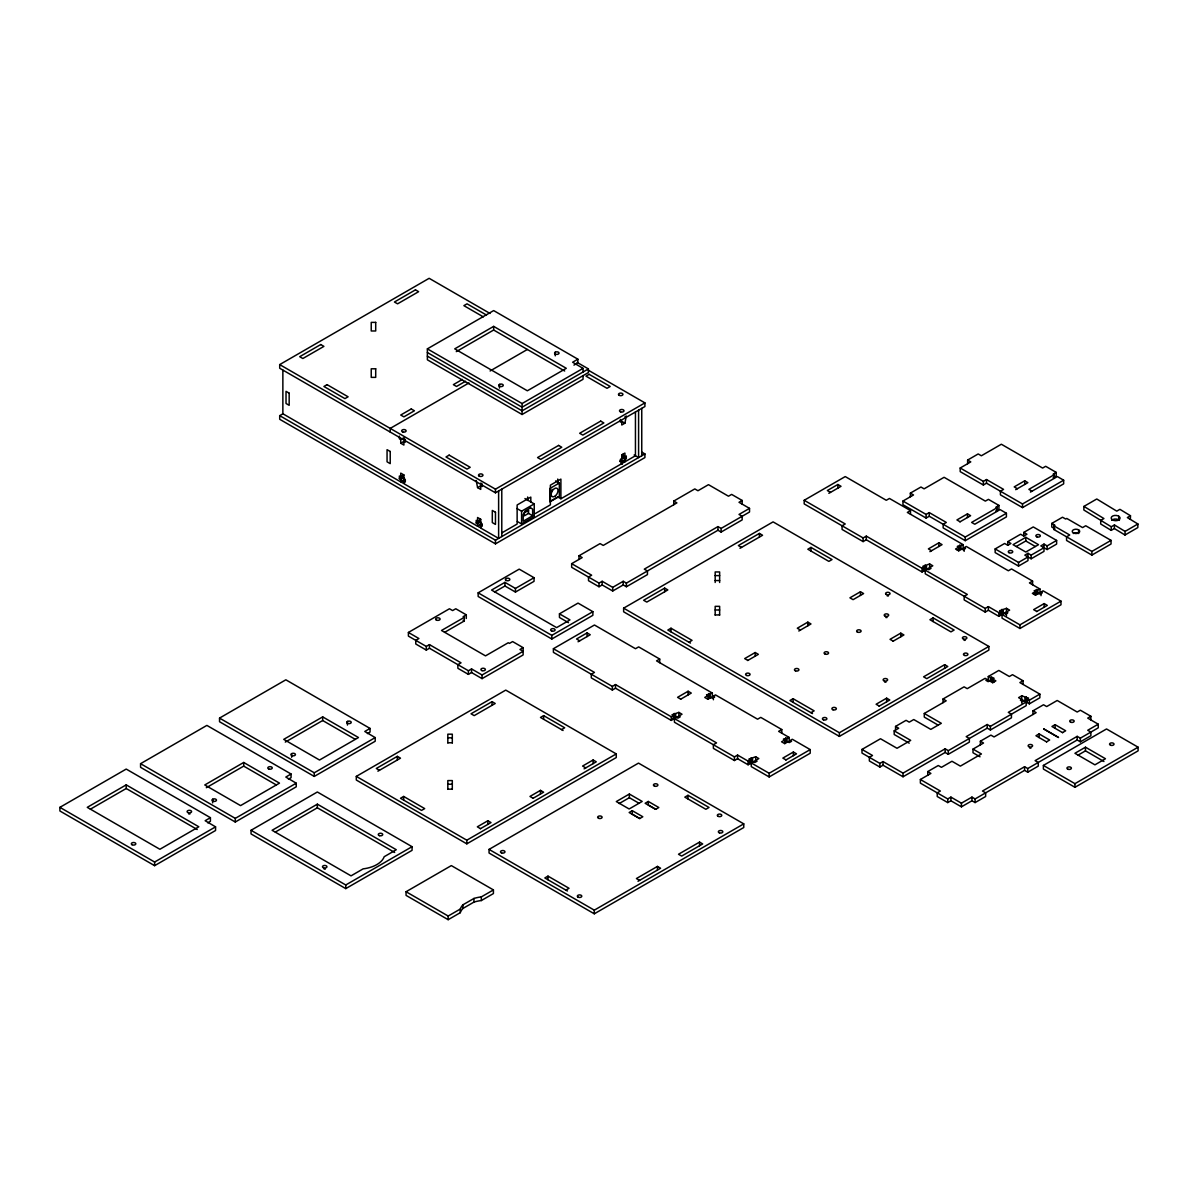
<?xml version="1.0" encoding="UTF-8"?>
<svg xmlns="http://www.w3.org/2000/svg" width="1198" height="1198" viewBox="0 0 1198 1198"><rect width="100%" height="100%" fill="white"/><g stroke="black" fill="none" stroke-linecap="round" stroke-linejoin="round"><path stroke-width="1.5" d="M1083.935 506.41L1083.846 510.004L1111.28 526.776L1111.205 530.37L1100.677 523.975L1100.767 520.381L1103.927 518.554L1083.935 506.41L1096.769 498.997L1116.761 511.142L1119.92 509.33L1130.493 515.754L1130.358 519.318M1114.365 528.543L1114.44 524.949L1125.072 531.403L1124.982 535.012L1114.365 528.543L1111.205 530.37M1118.692 519.827L1118.767 516.233M1130.493 515.754L1127.333 517.566L1137.905 523.99L1137.83 527.584L1124.982 535.012M551.709 491.659L552.173 489.353M588.248 370.167L644.913 402.887L644.913 406.526L495.463 492.812L279.703 368.25L279.703 364.596L429.154 278.31L490.012 313.457M641.694 452.065L644.913 453.922L644.913 457.576L495.463 543.862L279.703 419.285L279.703 415.646L282.908 413.789L400.731 481.881L403.891 480.054L403.891 474.947L400.731 473.12L400.731 476.774L399.368 475.98L399.368 478.661L400.731 479.44L403.891 477.628L402.528 476.834L399.368 478.661M583.037 375.663L583.037 379.302L522.088 414.493L427.372 359.804L427.372 348.858L493.666 310.582L577.87 359.19L577.87 362.829L573.932 365.12M493.666 326.38L454.731 348.858L527.36 390.788L566.295 368.31L493.666 326.38L493.666 330.019L564.677 371.021M456.288 351.613L493.666 330.019M462.383 379.437L453.368 384.648L456.513 386.475L465.543 381.264M468.957 382.941L390.219 428.405L390.219 432.044M490.102 370.976L527.27 349.517M399.368 436.117L399.368 438.797L400.731 439.576L403.891 437.764M400.731 439.576L400.731 443.23L403.891 441.403L405.268 442.197L405.268 439.516L403.891 438.738M577.87 359.19L572.614 362.23L583.037 368.37L583.037 372.009M427.372 348.858L522.088 403.546L583.037 368.37M400.731 476.774L403.891 474.947M427.372 356.15L522.088 410.839L588.398 372.563L588.398 368.909L522.088 407.2L427.372 352.512M476.205 480.473L477.568 487.586L480.727 485.759L482.09 486.553L482.09 483.887L480.727 483.094M279.703 364.596L495.463 489.173L644.913 402.887M624.922 416.859L626.284 416.065L624.922 423.179L621.762 425.005L621.762 421.352L620.399 422.145L620.399 419.465M476.205 523.017L479.365 521.19L480.727 521.984L477.568 523.811L476.205 523.017L476.205 520.336L477.568 521.13L480.727 519.303L480.727 524.41L477.568 526.236L403.891 483.692L403.891 481.267L405.268 482.06L405.268 479.38L403.891 478.601M559.331 483.034L549.852 488.514L549.852 501.872L559.331 496.406L559.331 483.034L555.647 480.907M516.952 508.521L521.594 511.202L534.233 503.909L534.233 516.667L521.594 523.96L517.341 521.504M635.449 411.902L635.449 455.749L624.922 461.829L621.762 460.002L621.762 454.896L624.922 453.069L624.922 456.723L626.284 455.929L626.284 458.609L624.922 459.388L621.762 457.576L623.125 456.782L626.284 458.609M530.549 507.862L525.278 510.902L523.182 514.541L523.182 521.235L532.646 515.769L532.646 509.075L529.576 507.308M621.762 458.534L620.399 459.328L620.399 462.009L621.762 461.215L621.762 463.641L560.904 498.772L557.744 496.96M551.215 500.734L557.684 496.99M501.707 532.96L517.132 524.05L517.132 504.972L530.804 497.08L530.804 502.276M535.326 513.538L550.376 504.852L550.376 485.16L560.904 479.095L560.904 498.772M279.703 415.646L495.463 540.208L644.913 453.922M210.414 817.68L205.143 820.72L215.565 826.845L215.565 830.499L154.617 865.675L59.9 810.986L59.9 807.347L126.209 769.071L210.414 817.68L210.414 821.319L207.778 822.846M291.069 774.013L285.813 777.053L296.235 783.192L296.235 786.831L235.287 822.023L140.57 767.334L140.57 763.68L206.88 725.404L291.069 774.013L291.069 777.667L288.433 779.179M370.047 728.429L364.776 731.469L375.199 737.594L375.199 741.248L314.265 776.424L219.534 721.735L219.534 718.096L285.843 679.805L370.047 728.429L370.047 732.068L367.412 733.595M126.209 784.87L87.259 807.347L159.888 849.277L198.823 826.785L126.209 784.87L126.209 788.509L197.221 829.51M90.374 809.189L126.209 788.509M444.548 632.379L464.3 620.968L464.3 617.329L441.508 630.477L485.504 655.875L508.281 642.727L509.45 643.401L512.609 641.574L523.122 647.654L523.122 654.947L482.075 678.637L471.548 672.557L468.403 674.384L457.876 668.304L457.876 664.665L461.035 662.838L429.453 644.614L426.293 646.426L408.398 636.108L408.398 632.454L449.46 608.764L452.604 610.576L455.764 608.764L466.292 614.829L466.292 618.482M568.481 622.675L559.451 617.479L559.451 613.825L578.035 603.103L592.875 611.669L592.875 615.308L551.829 639.013L478.152 596.484L478.152 592.83L519.198 569.14L534.038 577.706L534.038 581.344L515.454 592.067L504.942 586.002L494.534 591.992M534.038 577.706L515.454 588.428L504.942 582.348L491.569 590.06L556.606 627.617L569.978 619.905L559.451 613.825M466.292 614.829L463.132 616.656L464.3 617.329M579.023 559.406L579.023 555.767L600.078 543.607L603.238 545.434L676.915 502.905L673.755 501.078L673.755 504.717M673.755 501.078L694.795 488.919L697.955 490.746L708.482 484.666L728.474 496.212L731.634 494.4L742.161 500.464L742.161 504.118M571.656 563.659L591.662 575.205L588.503 577.032L588.503 580.686L599.03 586.75L602.175 584.938L612.702 591.003L623.23 584.938L626.389 586.75L647.444 574.606L647.444 570.952L644.284 569.14L717.961 526.596L721.106 528.423L749.529 512.01L749.529 508.371L739.001 514.451L742.161 516.263L742.161 519.917L721.106 532.062L717.961 530.25L626.389 583.112L623.23 581.285L612.702 587.364L602.175 581.285L599.03 583.112L571.656 567.313L571.656 563.659L582.183 557.594L579.023 555.767M408.398 632.454L418.926 638.534L415.766 640.361L415.766 644L426.293 650.08L429.453 648.253L468.403 670.745L471.548 668.918L482.075 674.998L523.122 651.293L519.962 649.466L523.122 647.654M243.703 762.467L204.768 784.96L240.558 805.61L279.493 783.133L243.703 762.467L243.703 766.121L206.326 787.7M322.681 716.883L283.731 739.361L319.522 760.026L358.472 737.534L322.681 716.883L322.681 720.522L285.289 742.101M742.161 500.464L739.001 502.291L749.529 508.371M59.9 807.347L154.617 862.036L215.565 826.845M478.152 592.83L551.829 635.374L592.875 611.669M140.57 763.68L235.287 818.369L296.235 783.192M219.534 718.096L314.265 772.785L375.199 737.594M804.187 500.285L845.234 523.975L842.074 525.802L842.074 529.441L863.129 541.601L866.289 539.774L922.071 571.985L924.167 570.772L924.167 567.118L922.071 568.331L866.289 536.135L863.129 537.947L804.187 503.924L804.187 500.285L845.234 476.579L886.28 500.285L889.44 498.458L910.495 510.603L910.495 514.256M553.401 648.717L594.448 672.407L591.288 674.234L591.288 677.888L612.343 690.033L615.502 688.206L671.284 720.417L673.381 719.204L673.381 715.55L671.284 716.778L615.502 684.567L612.343 686.394L553.401 652.356L553.401 648.717L594.448 625.012L635.494 648.717L638.654 646.89L659.709 659.05L659.709 662.689M623.634 608.165L773.084 521.879L988.859 646.441L988.859 650.095L839.394 736.381L623.634 611.804L623.634 608.165L839.394 732.727L988.859 646.441M828.851 493.336L841.026 486.298L837.866 484.486L827.339 490.551L830.499 492.378M578.065 641.769L590.24 634.745L587.08 632.918L576.552 638.998L579.712 640.81M664.68 588.113L643.64 600.258L646.785 602.085L667.84 589.94L664.68 588.113L664.68 591.752M739.975 548.295L762.572 535.251L759.412 533.424L738.357 545.569L741.517 547.396M251.041 830.289L317.35 791.998L412.067 846.687L412.067 850.34L345.758 888.616L251.041 833.928L251.041 830.289L345.758 884.978L412.067 846.687M356.3 776.394L505.751 690.108L616.266 753.916L616.266 757.555L466.816 843.841L356.3 780.033L356.3 776.394L466.816 840.202L616.266 753.916M377.909 771.198L400.506 758.169L397.347 756.342L376.292 768.487L379.452 770.314M492.064 701.654L471.024 713.798L474.183 715.625L495.223 703.481L492.064 701.654L492.064 705.293M317.35 804.158L272.096 830.289L351.029 875.858L363.129 868.864A27.045 15.619 0 0 0 384.184 856.72L396.283 849.726L317.35 804.158L317.35 807.796L394.666 852.452M275.315 832.071L317.35 807.796M688.895 642.188L692.055 640.376L671 628.216L667.84 630.043L690.437 643.086M810.986 547.396L807.826 549.223L828.866 561.383L832.026 559.556L810.986 547.396L810.986 551.05M910.36 496.766L910.36 493.127L920.948 487.017L924.107 488.844L944.099 477.298L985.355 501.108L988.41 499.356L998.937 505.421L998.937 509.075L995.882 510.842L996.931 511.441L996.931 507.802L995.882 507.188L998.937 505.421M967.625 463.716L967.625 460.062L978.197 453.952L981.357 455.779L1001.348 444.233L1042.619 468.059L1045.659 466.292L1056.187 472.371L1056.187 476.01L1053.132 477.777L1054.195 478.391L1054.195 474.737L1053.132 474.138L1056.187 472.371M902.948 501.049L926.099 514.421L929.259 512.594L946.315 522.448L943.155 524.26L943.155 527.914L965.259 540.672L1006.41 516.907L1006.41 513.268L965.259 537.033L929.259 516.248L926.099 518.06L902.948 504.702L902.948 501.049L913.52 494.954L910.36 493.127M960.197 467.999L983.363 481.371L986.508 479.544L1003.565 489.383L1000.405 491.21L1000.405 494.849L1022.508 507.608L1063.659 483.857L1063.659 480.203L1022.508 503.969L986.508 483.183L983.363 485.01L960.197 471.638L960.197 467.999L970.784 461.889L967.625 460.062M403.666 796.445L400.506 798.272L421.546 810.417L424.706 808.605L403.666 796.445L403.666 800.084M561.533 729.597L564.692 727.785L543.637 715.625L540.478 717.452L563.075 730.495M910.495 510.603L907.335 512.43L963.117 544.641L963.117 548.28L958.7 550.84L955.54 549.013L958.7 547.187L958.7 550.84M659.709 659.05L656.549 660.862L712.331 693.073L712.331 696.727L707.913 699.273L704.753 697.446L707.913 695.634L707.913 699.273M959.942 521.864L970.62 515.694L967.46 513.867L956.932 519.947L960.092 521.774M1015.694 489.668L1027.884 482.644L1024.724 480.817L1014.197 486.897L1017.357 488.724M996.931 507.802L971.623 522.418L974.783 524.23L1000.09 509.614L1006.41 513.268M1054.195 474.737L1028.872 489.353L1032.032 491.18M929.888 551.664L942.062 544.641L938.903 542.814L928.375 548.894L931.535 550.721M1030.46 492.093L1057.355 476.564L1063.659 480.203M680.599 699.243L691.276 693.073L688.116 691.246L677.589 697.326L680.749 699.153M747.687 660.502L758.364 654.348L755.204 652.521L744.677 658.601L747.837 660.427M798.796 631.002L810.986 623.963L807.826 622.136L797.299 628.216L800.459 630.043M860.449 591.752L849.921 597.832L853.081 599.659L863.608 593.579L860.449 591.752L860.449 595.406M925.23 570.158L967.325 594.463L964.165 596.29L964.165 599.928L985.22 612.088L988.38 610.261L998.892 616.341L1001.004 615.128L1001.004 611.474L998.892 612.687L988.38 606.622L985.22 608.434L925.23 573.797L925.23 570.158L932.808 565.785L929.648 563.959L922.804 566.325L924.167 567.118M963.117 544.641L957.322 546.393L958.7 547.187M480.338 828.731L491.015 822.577L487.856 820.75L477.328 826.83L480.488 828.657M532.96 798.362L543.637 792.192L540.478 790.366L529.965 796.445L533.11 798.272M584.085 768.846L596.26 761.808L593.115 759.981L582.587 766.061L585.747 767.888M674.429 718.59L716.539 742.895L713.379 744.722L713.379 748.376L734.434 760.52L737.579 758.693L748.106 764.773L750.218 763.56L750.218 759.921L748.106 761.134L737.579 755.054L734.434 756.881L674.429 722.244L674.429 718.59L682.021 714.218L678.862 712.391L672.018 714.772L673.381 715.55M712.331 693.073L706.535 694.84L707.913 695.634M926.488 565.785L926.488 569.424L925.126 568.646L922.804 569.978L924.167 570.772M957.322 550.047L959.643 548.714L961.006 549.493L961.006 545.854M964.165 551.32L964.165 547.681L966.277 546.453L1008.372 570.772L1011.531 568.945L1032.586 581.09L1032.586 584.744M713.379 699.752L713.379 696.113L715.491 694.9L757.585 719.204L760.745 717.377L781.785 729.537L781.785 733.176M1043.997 547.726L1031.149 555.138L1027.989 553.311L1027.989 560.604L1018.525 566.085L995.149 552.592L995.149 548.939L1004.628 543.473L1007.788 545.3L1010.947 543.473L1007.788 541.646L1007.788 545.3M1007.788 541.646L1020.621 534.233L1023.781 536.06L1026.941 534.233L1023.781 532.421L1023.781 536.06M1023.781 532.421L1033.26 526.94L1056.621 540.433L1056.621 544.087L1047.142 549.553L1040.837 545.899L1043.997 544.087L1047.142 545.899L1056.621 540.433M406.062 891.731L451.332 865.6L493.426 889.919L493.426 893.558L481.326 900.552A27.045 15.619 0 0 0 473.944 902.094L462.952 908.443A27.045 15.619 0 0 0 460.272 912.696L448.172 919.69L406.062 895.385L406.062 891.731L448.172 916.036L460.272 909.057A27.045 15.619 0 0 1 462.952 904.79L473.944 898.455A27.045 15.619 0 0 1 481.326 896.898L493.426 889.919M1025.788 537.333L1013.044 544.686L1025.788 552.038L1038.516 544.686L1025.788 537.333L1025.788 540.987L1016.233 546.498M1053.881 529.501L1054.944 528.887L1051.784 527.06L1051.784 523.421L1062.521 517.222L1065.666 519.048L1066.729 518.434L1082.573 527.584L1085.717 525.757L1111.04 540.373L1111.04 544.012L1091.887 555.078L1066.564 540.463L1066.564 536.824L1069.724 534.997L1053.881 525.847L1053.881 529.501L1091.887 551.424L1111.04 540.373M489.054 849.397L638.504 763.111L743.763 823.865L743.763 827.519L594.298 913.804L489.054 853.036L489.054 849.397L594.298 910.166L743.763 823.865M1053.881 525.847L1054.944 525.248L1051.784 523.421M1027.989 553.311L1024.829 555.138L1031.149 558.792L1043.997 551.38L1043.997 544.087M995.149 548.939L1018.525 562.431L1027.989 556.965M893.094 641.215L903.921 634.955L900.761 633.143L890.024 639.343L893.184 641.155M810.986 712.675L814.146 710.863L793.091 698.704L789.931 700.531L812.514 713.574M933.077 617.883L929.918 619.71L950.957 631.87L954.117 630.043L933.077 617.883L933.077 621.537M629.354 794.034L616.296 801.567L629.145 808.979L642.188 801.447L629.354 794.034L629.354 797.688L619.201 803.544M1111.28 526.776L1114.44 524.949M632.304 810.687L629.145 812.514L639.672 818.578L642.817 816.766L632.304 810.687L632.304 814.206L639.822 818.548M648.298 801.447L645.138 803.274L655.665 809.354L658.825 807.527L648.298 801.447L648.298 804.981L655.815 809.309M1032.586 581.09L1029.426 582.917L1039.939 588.997L1039.939 592.636L1035.521 595.196L1032.362 593.369L1035.521 591.542L1035.521 595.196M781.785 729.537L778.64 731.349L789.153 737.429L789.153 741.083L784.735 743.629L781.575 741.802L784.735 739.99L784.735 743.629M1125.072 531.403L1137.905 523.99M1041.002 595.676L1041.002 592.037L1043.099 590.824L1060.994 601.141L1060.994 604.795L1019.947 628.486L1002.052 618.168L1002.052 614.514L1009.629 610.141L1006.47 608.314L999.641 610.695L1001.004 611.474M1039.939 588.997L1034.159 590.764L1035.521 591.542M787.895 741.802L789.257 742.595L791.579 741.263L790.216 740.469L792.312 739.256L810.207 749.589L810.207 753.228L769.161 776.933L751.266 766.6L751.266 762.961L758.843 758.574L755.683 756.762L748.855 759.128L750.218 759.921M789.153 737.429L783.372 739.196L784.735 739.99M1003.325 610.141L1003.325 613.78L1001.947 613.002L999.641 614.334L1001.004 615.128M1034.159 594.403L1036.48 593.07L1037.842 593.864L1037.842 590.21M565.89 890.099L569.035 888.287L547.995 876.127L544.835 877.954L567.418 890.998M687.981 795.307L684.822 797.134L705.862 809.294L709.021 807.467L687.981 795.307L687.981 798.961M752.539 758.574L752.539 762.228L751.161 761.434L748.855 762.767L750.218 763.56M1036.644 611.564L1047.307 605.409L1044.162 603.582L1033.634 609.662L1036.794 611.474M785.843 759.996L796.52 753.841L793.375 752.015L782.848 758.094L786.008 759.921M879.122 706.161L889.8 699.991L886.64 698.164L876.112 704.244L879.272 706.071M944.653 664.68L923.598 676.825L926.758 678.652L947.798 666.492L944.653 664.68L944.653 668.319M1002.052 614.514L1019.947 624.847L1060.994 601.141M751.266 762.961L769.161 773.279L810.207 749.589M895.55 730.046L895.55 726.407L906.077 720.327L909.237 722.154L913.76 719.534L930.801 729.387L941.329 723.307L924.287 713.469L924.287 717.108L938.229 725.164M943.036 702.642L943.036 698.988L964.091 686.843L967.235 688.655L985.13 678.323L987.242 679.551L985.879 680.329L988.185 681.677L989.563 680.883M638.025 881.279L660.607 868.236L657.447 866.409L636.408 878.553L639.552 880.38M699.557 842.104L678.502 854.249L681.662 856.076L702.702 843.931L699.557 842.104L699.557 845.743M861.991 749.424L872.518 755.504L869.359 757.331L869.359 760.97L879.886 767.049L883.046 765.223L903.037 776.768L945.147 752.464L948.292 754.291L969.347 742.131L969.347 738.492L966.187 736.665L987.242 724.505L990.402 726.332L1026.177 705.667L1026.177 702.028L1008.297 712.361L1011.441 714.173L1011.441 717.827L990.402 729.986L987.242 728.159L948.292 750.637L945.147 748.81L903.037 773.129L883.046 761.584L879.886 763.396L861.991 753.063L861.991 749.424L880.5 738.747L897.017 748.286L910.705 740.379L894.187 730.84L894.187 734.494L909.207 743.164M894.187 730.84L898.71 728.234L895.55 726.407M924.287 713.469L946.195 700.815L943.036 698.988M992.708 682.71L992.708 679.056L995.867 680.883L992.708 682.71L988.29 680.15L988.29 676.511L998.818 670.431L1009.345 676.511L1012.505 674.684L1023.032 680.764L1023.032 684.402M988.29 676.511L994.085 678.263L992.708 679.056M994.085 681.917L991.764 680.584L990.402 681.363L990.402 677.724M1023.032 680.764L1019.872 682.575L1039.864 694.121L1039.864 697.775L1029.337 703.855L1027.24 702.642L1027.24 698.988L1028.603 698.194L1021.759 695.828L1018.6 697.655L1026.177 702.028M1021.759 699.482L1020.396 700.261L1022.703 701.609L1024.08 700.815M1027.24 698.988L1029.337 700.201L1039.864 694.121M927.746 775.241L927.746 771.587L938.274 765.507L941.433 767.334L951.961 761.254L960.377 766.121L981.432 753.961L973.001 749.109L973.001 752.748L980.024 756.807M980.368 744.856L980.368 741.203L990.896 735.123L994.055 736.95L1036.15 712.645L1032.99 710.818L1032.99 714.472M1032.99 710.818L1043.518 704.753L1046.678 706.565L1057.205 700.486L1077.197 712.031L1080.356 710.219L1090.884 716.284L1090.884 719.938M1090.884 716.284L1087.724 718.111L1098.252 724.191L1098.252 727.83L1080.356 738.163L1077.197 736.351L1035.102 760.655L1038.262 762.467L1038.262 766.121L1027.734 772.201L1024.575 770.374L975.112 798.931L971.952 797.104L961.425 803.184L950.898 797.104L947.738 798.931L920.378 783.133L920.378 779.494L930.906 773.414L927.746 771.587M973.001 749.109L983.528 743.03L980.368 741.203M1046.528 741.847L1049.673 740.02L1039.1 733.91L1035.941 735.737L1046.663 741.921M1062.521 732.607L1065.681 730.78L1055.094 724.67L1051.949 726.497L1062.656 732.682M920.378 779.494L940.37 791.039L937.225 792.851L937.225 796.505L947.738 802.585L950.898 800.758L961.425 806.838L971.952 800.758L975.112 802.585L985.64 796.505L985.64 792.851L982.48 791.039L1024.575 766.72L1027.734 768.547L1077.197 739.99L1080.356 741.817L1090.884 735.737L1090.884 732.098L1087.724 730.271L1098.252 724.191M1043.383 765.432L1106.533 728.968L1138.1 747.193L1138.1 750.846L1074.95 787.296L1043.383 769.071L1043.383 765.432L1074.95 783.657L1138.1 747.193M1085.478 747.193L1074.935 753.287L1094.927 764.833L1105.469 758.738L1085.478 747.193L1085.478 750.846L1103.927 761.494M1077.945 755.189L1085.478 750.846M551.439 491.854L550.526 491.764M715.176 575.609L719.639 575.609M715.176 580.551L719.639 580.551M715.176 609.977L719.639 609.977M715.176 614.933L719.639 614.933M447.827 737.818L452.305 737.818M447.827 742.76L452.305 742.76M447.827 784.226L452.305 784.226M447.827 789.168L452.305 789.168M1025.788 540.987L1035.342 546.498M964.165 547.681L965.528 548.459L963.222 549.807L961.844 549.013M1041.002 592.037L1042.365 592.83L1040.059 594.163L1038.681 593.369M577.151 362.425L588.398 368.909M1006.47 611.968L1007.847 612.762L1005.526 614.095L1004.164 613.301M927.327 568.945L928.705 569.739L931.011 568.391L929.648 567.612L929.648 563.959M486.478 315.044L467.04 303.828L463.881 305.655L483.318 316.871M621.762 421.352L624.922 423.179M634.131 454.985L638.594 457.576L638.594 410.165M621.762 454.896L624.922 456.723M524.934 498.548L534.233 503.909M528.033 513.103L532.646 515.769M400.731 443.23L403.891 445.057L403.891 441.403M477.568 487.586L480.727 489.413L480.727 485.759M480.727 519.303L477.568 517.491L477.568 521.13M480.727 522.957L482.09 523.736L482.09 526.416L480.727 525.623L480.727 528.063L498.623 538.381L498.623 490.985M713.379 696.113L714.742 696.907L712.436 698.239L711.058 697.446M676.541 717.377L677.903 718.171L680.224 716.838L678.862 716.045L678.862 712.391M753.377 761.733L754.74 762.527L757.061 761.194L755.683 760.401L755.683 756.762M672.018 718.411L673.381 719.204M463.132 620.309L464.3 620.968M629.354 797.688L638.983 803.244M322.681 720.522L355.357 739.391M243.703 766.121L276.379 784.975M1091.887 551.424L1091.887 555.078M1080.356 738.163L1080.356 741.817M1078.619 529.86L1078.619 533.499A3.714 2.141 0 0 0 1073.363 533.499M1077.197 736.351L1077.197 739.99M1074.95 783.657L1074.95 787.296M1055.094 724.67L1055.094 728.324M1047.142 545.899L1047.142 549.553M1044.162 603.582L1044.162 607.221M1039.1 733.91L1039.1 737.564M1036.48 589.416L1036.48 593.07M1031.149 555.138L1031.149 558.792M1029.337 700.201L1029.337 703.855M1027.734 768.547L1027.734 772.201M1026.282 696.862L1026.282 700.516L1024.919 701.294L1024.919 697.655M1024.724 480.817L1024.724 484.456M1024.575 766.72L1024.575 770.374M1022.508 503.969L1022.508 507.608M1021.759 695.828L1021.759 703.121M1019.947 624.847L1019.947 628.486M1018.525 562.431L1018.525 566.085M1006.47 608.314L1006.47 615.607M1001.947 609.348L1001.947 613.002M998.892 612.687L998.892 616.341M991.764 676.93L991.764 680.584M990.402 726.332L990.402 729.986M988.38 606.622L988.38 610.261M987.242 724.505L987.242 728.159M986.508 479.544L986.508 483.183M985.22 608.434L985.22 612.088M983.363 481.371L983.363 485.01M975.112 798.931L975.112 802.585M971.952 797.104L971.952 800.758M967.46 513.867L967.46 517.521M965.259 537.033L965.259 540.672M961.425 803.184L961.425 806.838M959.643 545.06L959.643 548.714M950.898 797.104L950.898 800.758M948.292 750.637L948.292 754.291M947.738 798.931L947.738 802.585M945.147 748.81L945.147 752.464M938.903 542.814L938.903 546.453M929.259 512.594L929.259 516.248M926.099 514.421L926.099 518.06M925.126 564.992L925.126 568.646M922.071 568.331L922.071 571.985M903.037 773.129L903.037 776.768M900.761 633.143L900.761 636.782M886.64 698.164L886.64 701.818M883.046 761.584L883.046 765.223M879.886 763.396L879.886 767.049M866.289 536.135L866.289 539.774M863.129 537.947L863.129 541.601M839.394 732.727L839.394 736.381M837.866 484.486L837.866 488.125M807.826 622.136L807.826 625.79M793.375 752.015L793.375 755.668M793.091 698.704L793.091 702.357M787.056 738.642L787.056 742.296L785.678 741.502L785.678 737.863M769.161 773.279L769.161 776.933M759.412 533.424L759.412 537.063M755.204 652.521L755.204 656.175M751.161 757.795L751.161 761.434M748.106 761.134L748.106 764.773M737.579 755.054L737.579 758.693M734.434 756.881L734.434 760.52M721.106 528.423L721.106 532.062M719.639 582.483L719.639 571.955L715.176 571.955L715.176 582.483M719.639 615.143L719.639 606.338L715.176 606.338L715.176 615.143M717.961 526.596L717.961 530.25M710.219 694.286L710.219 697.94L708.857 697.146L708.857 693.492M688.116 691.246L688.116 694.9M675.702 714.218L675.702 717.872L674.324 717.078L674.324 713.424M671.284 716.778L671.284 720.417M671 628.216L671 631.87M657.447 866.409L657.447 870.048M641.754 408.353L641.754 455.749M626.389 583.112L626.389 586.75M624.922 459.388L624.922 461.829M623.125 454.102L623.125 456.782M623.23 581.285L623.23 584.938M615.502 684.567L615.502 688.206M612.702 587.364L612.702 591.003M612.343 686.394L612.343 690.033M602.175 581.285L602.175 584.938M599.03 583.112L599.03 586.75M594.298 910.166L594.298 913.804M593.115 759.981L593.115 763.635M587.08 632.918L587.08 636.557M557.744 479.05L557.744 482.644M555.243 352.197L555.243 355.851M551.829 635.374L551.829 639.013M547.995 876.127L547.995 879.781M543.637 715.625L543.637 719.279M540.478 790.366L540.478 794.019M527.644 496.99L527.644 500.464M522.088 403.546L522.088 414.493M521.594 511.202L521.594 523.96M515.454 588.428L515.454 592.067M504.942 582.348L504.942 586.002M501.782 489.173L501.782 536.569M499.461 384.408L499.461 388.047M495.463 489.173L495.463 492.812M495.463 540.208L495.463 543.862M487.856 820.75L487.856 824.404M482.075 674.998L482.075 678.637M481.326 896.898L481.326 900.552M477.568 523.811L477.568 526.236M473.944 898.455L473.944 902.094M471.548 668.918L471.548 672.557M468.403 670.745L468.403 674.384M466.816 840.202L466.816 843.841M462.952 904.79L462.952 908.443M460.272 909.057L460.272 912.696M452.305 742.97L452.305 734.179L447.827 734.179L447.827 742.97M452.305 789.377L452.305 780.572L447.827 780.572L447.827 789.377M448.172 916.036L448.172 919.69M429.453 644.614L429.453 648.253M426.293 646.426L426.293 650.08M400.731 479.44L400.731 481.881M397.347 756.342L397.347 759.981M347.42 721.436L347.42 725.075M345.758 884.978L345.758 888.616M314.265 772.785L314.265 776.424M291.638 753.647L291.638 757.286M282.863 370.062L282.863 413.819M235.287 818.369L235.287 822.023M212.66 799.231L212.66 802.885M154.617 862.036L154.617 865.675M188.775 813.996A2.231 1.288 0 0 1 189.928 813.996M324.134 869.149A2.231 1.288 0 0 1 325.287 869.149M1111.669 520.276A4.463 2.651 1.3 0 1 1119.396 520.396M1029.786 748.166A2.231 1.288 0 0 1 1030.939 748.166M884.798 682.216A2.246 1.303 0 0 1 885.951 682.216M887.239 595.975A2.231 1.288 0 0 1 888.392 595.975M885.861 617.554A2.231 1.288 0 0 1 887.029 617.554M964.061 640.346A2.231 1.288 0 0 1 965.229 640.346M621.178 464.225A2.231 1.288 0 0 1 622.346 464.225M619.83 461.185A2.231 1.288 0 0 1 622.705 460.661A2.231 1.288 0 0 1 623.859 462.263A2.231 1.288 0 0 1 621.178 463.072M480.727 527.524A2.231 1.288 0 0 1 478.661 525.742A2.231 1.288 0 0 1 482.3 525.323M404.475 483.123A2.231 1.288 0 0 1 401.734 481.536A2.231 1.288 0 0 1 405.478 480.967M1043.728 728.938L1058.463 737.444L1043.728 728.938M320.75 344.545L299.695 356.704L302.854 358.516L323.909 346.372L320.75 344.545M415.466 289.856L394.427 302.016L397.586 303.828L418.626 291.683L415.466 289.856M327.069 384.648L323.909 386.475L344.949 398.62L348.109 396.808L327.069 384.648M411.258 408.952L400.731 415.032L403.891 416.859L414.418 410.779L411.258 408.952M449.145 455.135L446 456.962L467.04 469.107L470.2 467.295L449.145 455.135M589.131 374.315L585.972 376.142L607.027 388.302L610.186 386.475L589.131 374.315M558.612 445.416L537.558 457.576L540.717 459.388L561.772 447.243L558.612 445.416M600.707 421.112L579.667 433.257L582.812 435.084L603.867 422.939L600.707 421.112M528.543 510.348L524.335 512.789L524.335 515.829L528.543 513.388L528.543 510.348M375.708 322.382L371.23 322.382L371.23 330.977L375.708 330.977L375.708 322.382M375.708 368.789L371.23 368.789L371.23 377.37L375.708 377.37L375.708 368.789M289.167 393.154L286.023 391.342L286.023 403.486L289.167 405.313L289.167 393.154M390.219 451.496L387.059 449.669L387.059 461.829L390.219 463.641L390.219 451.496M495.463 512.265L492.303 510.438L492.303 522.583L495.463 524.41L495.463 512.265M347.42 723.263A2.231 1.288 0 0 0 351.149 722.679A2.231 1.288 0 0 0 348.408 721.106A2.231 1.288 0 0 0 347.42 723.263M292.087 755.668A2.231 1.288 0 0 0 295.442 754.545A2.231 1.288 0 0 0 292.087 753.437A2.231 1.288 0 0 0 292.087 755.668M268.906 769.056A2.231 1.288 0 0 0 272.26 767.933A2.231 1.288 0 0 0 268.906 766.825A2.231 1.288 0 0 0 268.906 769.056M212.66 801.058A2.231 1.288 0 0 0 216.404 800.474A2.231 1.288 0 0 0 213.663 798.901A2.231 1.288 0 0 0 212.66 801.058M188.236 812.723A2.231 1.288 0 0 0 191.59 811.6A2.231 1.288 0 0 0 188.236 810.477A2.231 1.288 0 0 0 188.236 812.723M131.99 844.71A2.231 1.288 0 0 0 135.733 844.141A2.231 1.288 0 0 0 132.993 842.553A2.231 1.288 0 0 0 131.99 844.71M717.976 816.272A2.231 1.288 0 0 0 721.705 815.703A2.231 1.288 0 0 0 718.965 814.116A2.231 1.288 0 0 0 717.976 816.272M719.489 832.895A2.231 1.288 0 0 0 722.828 831.771A2.231 1.288 0 0 0 719.489 830.648A2.231 1.288 0 0 0 719.489 832.895M577.99 897.092A2.231 1.288 0 0 0 581.719 896.508A2.231 1.288 0 0 0 578.993 894.936A2.231 1.288 0 0 0 577.99 897.092M501.618 852.946A2.231 1.288 0 0 0 504.972 851.823A2.231 1.288 0 0 0 501.618 850.7A2.231 1.288 0 0 0 501.618 852.946M654.542 786.158A2.231 1.288 0 0 0 657.897 785.049A2.231 1.288 0 0 0 654.542 783.926A2.231 1.288 0 0 0 654.542 786.158M598.76 818.369A2.231 1.288 0 0 0 602.115 817.246A2.231 1.288 0 0 0 598.76 816.138A2.231 1.288 0 0 0 598.76 818.369M555.243 354.024A2.231 1.288 0 0 0 558.972 353.44A2.231 1.288 0 0 0 556.246 351.868A2.231 1.288 0 0 0 555.243 354.024M499.461 386.235A2.231 1.288 0 0 0 503.19 385.651A2.231 1.288 0 0 0 500.464 384.079A2.231 1.288 0 0 0 499.461 386.235M619.126 395.28A2.231 1.288 0 0 0 622.87 394.711A2.231 1.288 0 0 0 620.13 393.124A2.231 1.288 0 0 0 619.126 395.28M620.639 411.902A2.231 1.288 0 0 0 623.993 410.779A2.231 1.288 0 0 0 620.639 409.656A2.231 1.288 0 0 0 620.639 411.902M479.155 476.1A2.231 1.288 0 0 0 482.884 475.531A2.231 1.288 0 0 0 480.143 473.944A2.231 1.288 0 0 0 479.155 476.1M402.783 431.954A2.231 1.288 0 0 0 406.122 430.831A2.231 1.288 0 0 0 402.783 429.723A2.231 1.288 0 0 0 402.783 431.954M379.377 835.65A2.231 1.288 0 0 0 382.731 834.542A2.231 1.288 0 0 0 379.377 833.419A2.231 1.288 0 0 0 379.377 835.65M323.595 867.861A2.231 1.288 0 0 0 326.949 866.738A2.231 1.288 0 0 0 323.595 865.63A2.231 1.288 0 0 0 323.595 867.861M1036.974 536.929A2.231 1.288 0 0 0 1040.328 535.82A2.231 1.288 0 0 0 1036.974 534.697A2.231 1.288 0 0 0 1036.974 536.929M1008.941 552.652A2.231 1.288 0 0 0 1012.684 552.068A2.231 1.288 0 0 0 1009.944 550.496A2.231 1.288 0 0 0 1008.941 552.652M1112.463 519.872A4.463 2.651 1.3 0 0 1119.92 518.809A4.463 2.651 1.3 0 0 1114.454 515.484A4.463 2.651 1.3 0 0 1112.463 519.872M1074.127 533.245A3.714 2.141 0 0 0 1079.712 531.373A3.714 2.141 0 0 0 1074.127 529.516A3.714 2.141 0 0 0 1074.127 533.245M1070.817 722.274A2.231 1.288 0 0 0 1074.172 721.151A2.231 1.288 0 0 0 1070.817 720.043A2.231 1.288 0 0 0 1070.817 722.274M1029.247 746.878A2.231 1.288 0 0 0 1032.601 745.77A2.231 1.288 0 0 0 1029.247 744.647A2.231 1.288 0 0 0 1029.247 746.878M1068.047 769.281A2.231 1.288 0 0 0 1071.401 768.158A2.231 1.288 0 0 0 1068.047 767.049A2.231 1.288 0 0 0 1068.047 769.281M1110.666 745.276A2.231 1.288 0 0 0 1114.02 744.153A2.231 1.288 0 0 0 1110.666 743.045A2.231 1.288 0 0 0 1110.666 745.276M551.754 631.017A2.231 1.288 0 0 0 555.108 629.893A2.231 1.288 0 0 0 551.754 628.785A2.231 1.288 0 0 0 551.754 631.017M506.035 580.371A2.231 1.288 0 0 0 509.779 579.802A2.231 1.288 0 0 0 507.039 578.215A2.231 1.288 0 0 0 506.035 580.371M436.297 619.995A2.231 1.288 0 0 0 440.025 619.426A2.231 1.288 0 0 0 437.3 617.839A2.231 1.288 0 0 0 436.297 619.995M482.015 670.64A2.231 1.288 0 0 0 485.37 669.517A2.231 1.288 0 0 0 482.015 668.409A2.231 1.288 0 0 0 482.015 670.64M884.244 680.943A2.246 1.303 0 0 0 887.628 679.82A2.246 1.303 0 0 0 884.244 678.697A2.246 1.303 0 0 0 884.244 680.943M825.212 654.138A2.246 1.303 0 0 0 828.582 653.015A2.246 1.303 0 0 0 825.212 651.892A2.246 1.303 0 0 0 825.212 654.138M795.547 670.895A2.246 1.303 0 0 0 798.931 669.772A2.246 1.303 0 0 0 795.577 668.649A2.246 1.303 0 0 0 795.547 670.895M832.999 709.8A2.246 1.303 0 0 0 836.369 708.677A2.246 1.303 0 0 0 832.999 707.554A2.246 1.303 0 0 0 832.999 709.8M886.235 594.493A2.231 1.288 0 0 0 889.964 593.909A2.231 1.288 0 0 0 887.239 592.336A2.231 1.288 0 0 0 886.235 594.493M964.585 655.456A2.231 1.288 0 0 0 967.924 654.348A2.231 1.288 0 0 0 964.585 653.224A2.231 1.288 0 0 0 964.585 655.456M823.55 719.878A2.231 1.288 0 0 0 826.89 718.755A2.231 1.288 0 0 0 823.55 717.647A2.231 1.288 0 0 0 823.55 719.878M746.713 675.507A2.231 1.288 0 0 0 750.068 674.399A2.231 1.288 0 0 0 746.713 673.276A2.231 1.288 0 0 0 746.713 675.507M885.322 616.266A2.231 1.288 0 0 0 888.676 615.158A2.231 1.288 0 0 0 885.322 614.035A2.231 1.288 0 0 0 885.322 616.266M857.289 631.99A2.231 1.288 0 0 0 861.033 631.406A2.231 1.288 0 0 0 858.292 629.834A2.231 1.288 0 0 0 857.289 631.99M963.521 639.058A2.231 1.288 0 0 0 966.876 637.935A2.231 1.288 0 0 0 963.521 636.827A2.231 1.288 0 0 0 963.521 639.058M555.483 495.762A4.837 2.8 -60 0 0 557.01 488.275A4.837 2.8 -60 0 0 551.29 493.351A4.837 2.8 -60 0 0 555.483 495.762"/></g></svg>
